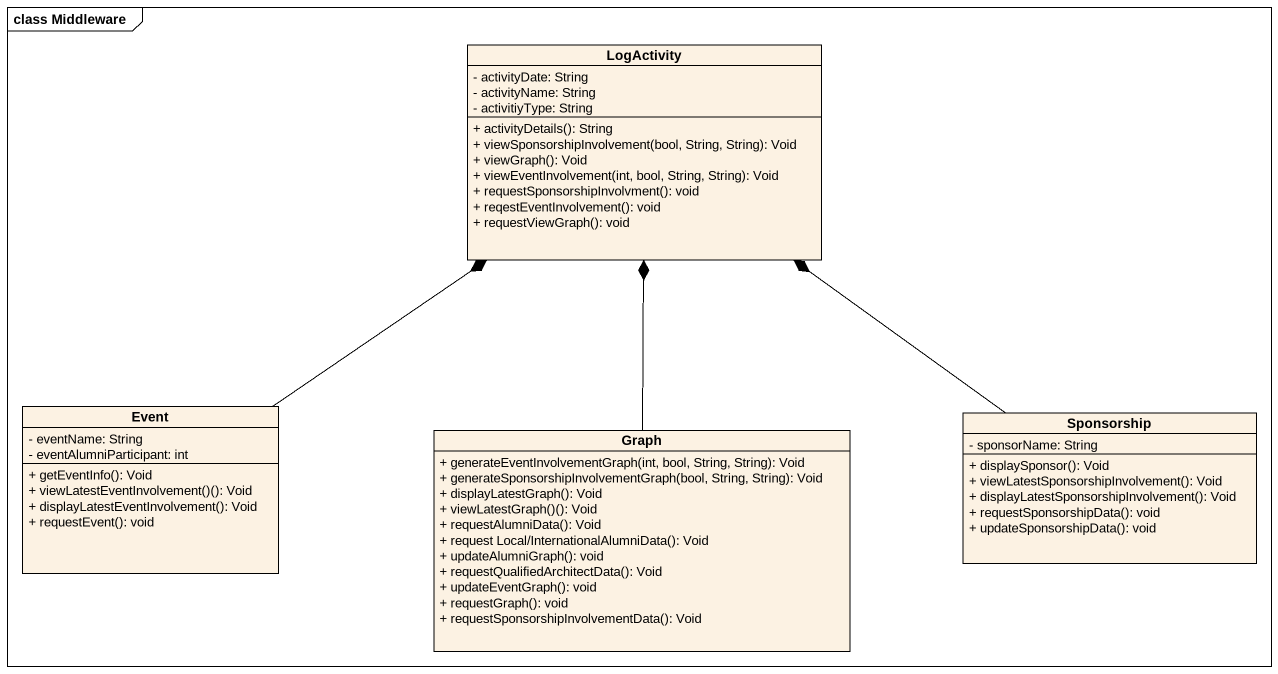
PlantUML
@startuml
mainframe class Middleware
hide circle
hide empty members
skinparam classAttributeIconSize 0
class LogActivity {
  - activityDate: String
  - activityName: String
  - activitiyType: String
  + activityDetails(): String
  + viewSponsorshipInvolvement(bool, String, String): Void
  + viewGraph(): Void
  + viewEventInvolvement(int, bool, String, String): Void
  + requestSponsorshipInvolvment(): void
  + reqestEventInvolvement(): void
  + requestViewGraph(): void
}
class Event {
  - eventName: String
  - eventAlumniParticipant: int
  + getEventInfo(): Void
  + viewLatestEventInvolvement()(): Void
  + displayLatestEventInvolvement(): Void
  + requestEvent(): void
}
class Graph {
  + generateEventInvolvementGraph(int, bool, String, String): Void
  + generateSponsorshipInvolvementGraph(bool, String, String): Void
  + displayLatestGraph(): Void
  + viewLatestGraph()(): Void
  + requestAlumniData(): Void
  + request Local/InternationalAlumniData(): Void
  + updateAlumniGraph(): void
  + requestQualifiedArchitectData(): Void
  + updateEventGraph(): void
  + requestGraph(): void
  + requestSponsorshipInvolvementData(): Void
}
class Sponsorship {
  - sponsorName: String
  + displaySponsor(): Void
  + viewLatestSponsorshipInvolvement(): Void
  + displayLatestSponsorshipInvolvement(): Void
  + requestSponsorshipData(): void
  + updateSponsorshipData(): void
}
Event -up-* LogActivity
Graph -up-* LogActivity
Sponsorship -up-* LogActivity
@enduml
